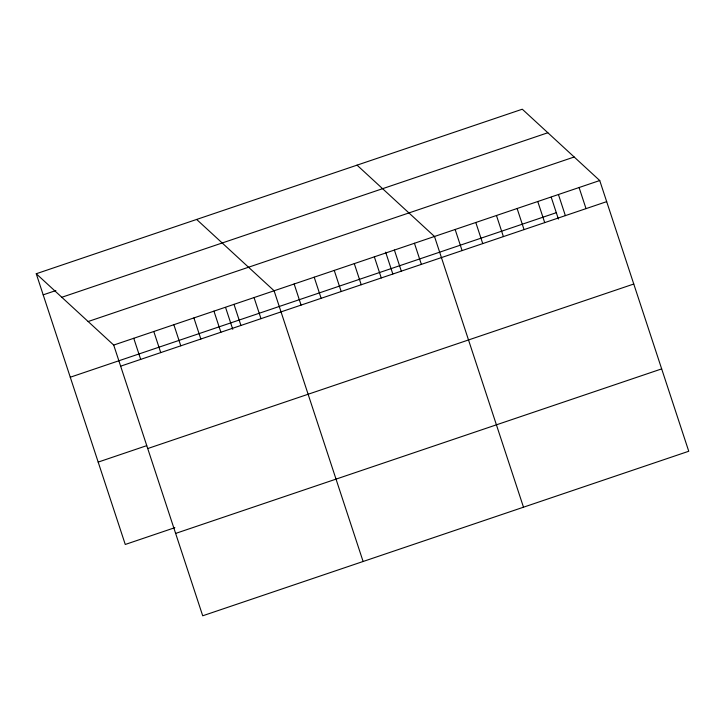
<?xml version="1.0" encoding="UTF-8"?>
<svg xmlns="http://www.w3.org/2000/svg" width="725" height="725" viewBox="0 0 725 725"><rect width="100%" height="100%" fill="white"/><g stroke="black" fill="none" stroke-linecap="round" stroke-linejoin="round"><path stroke-width="1.09" d="M36.25 273.742L522.29 109.212L599.738 180.534L688.75 451.258L202.71 615.788L113.707 345.073L36.25 273.742L125.262 544.466L174.852 527.673M43.192 294.848L55.852 290.562M61.806 297.277L547.846 132.748M88.142 321.528L574.182 156.999M113.707 345.073L599.738 180.534M70.271 377.227L556.311 212.688M120.64 366.179L606.68 201.641M98.174 462.097L146.713 445.657M147.728 448.548L633.768 284.019M175.631 533.419L661.671 368.889M357.035 165.146L434.493 236.477L523.495 507.201M196.638 219.448L274.095 290.77L363.107 561.494M579.085 187.53L586.027 208.637M558.431 194.517L565.364 215.633M551.236 197.245L558.404 219.059M537.769 201.514L544.711 222.62M517.115 208.501L524.057 229.617M496.462 215.497L503.395 236.604M475.799 222.493L482.741 243.6M455.146 229.481L462.088 250.596M414.437 243.265L421.379 264.371M394.391 250.053L401.333 271.159M385.646 252.155L392.805 273.932M374.345 256.84L381.278 277.947M354.289 263.628L361.231 284.735M334.243 270.407L341.185 291.522M314.197 277.195L321.139 298.31M294.142 283.983L301.083 305.098M254.049 297.558L260.991 318.665M233.994 304.346L240.936 325.452M225.584 307.482L232.761 329.295M213.948 311.134L220.889 332.24M193.901 317.922L200.843 339.028M173.855 324.709L180.788 345.816M153.8 331.497L160.742 352.604M133.753 338.285L140.695 359.392"/></g></svg>
